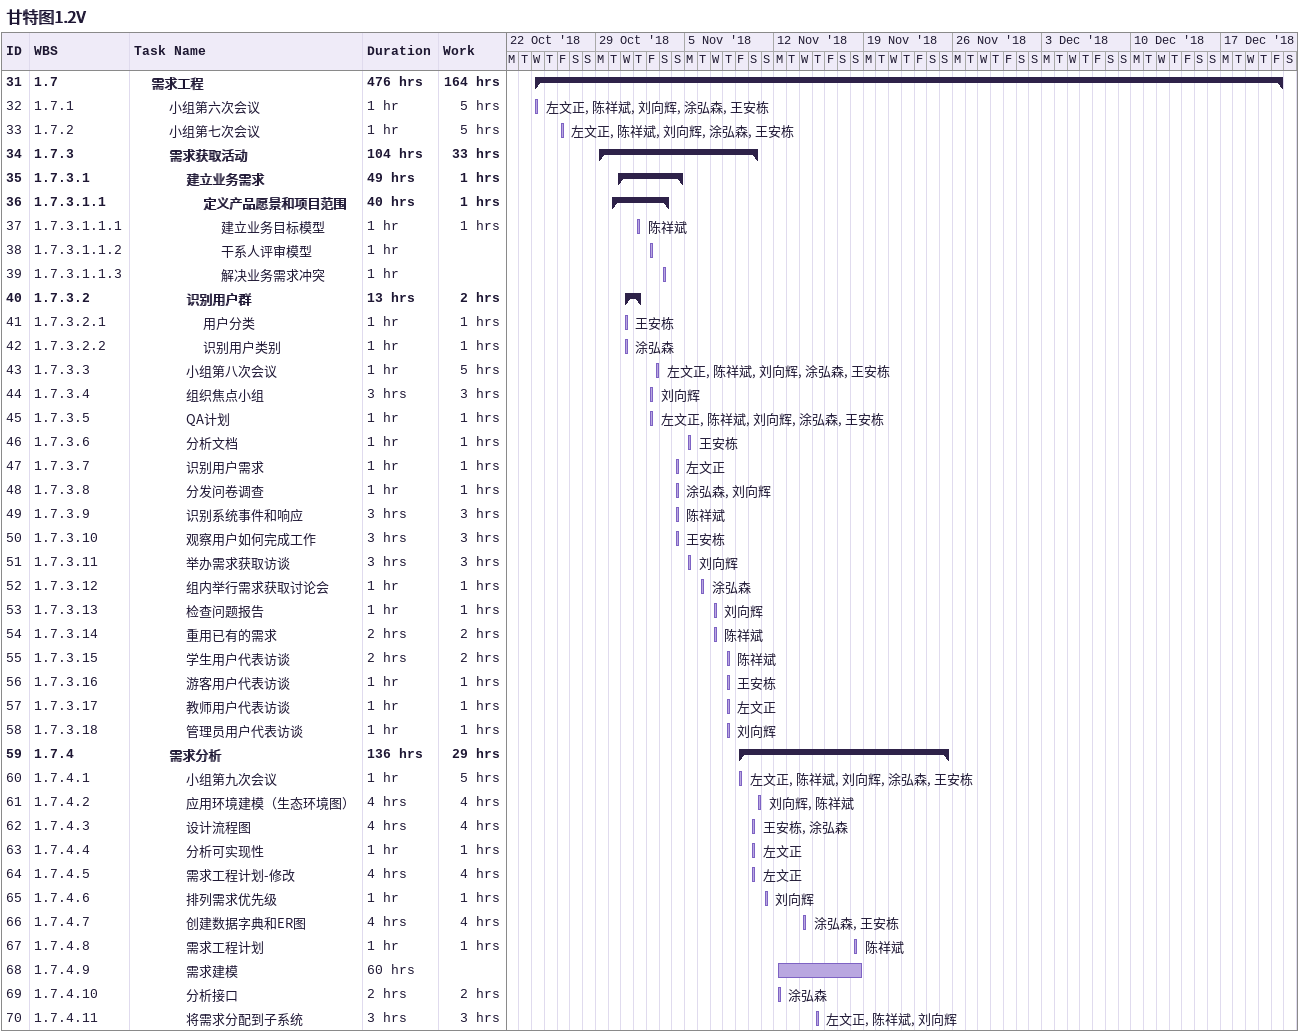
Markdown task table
甘特图1.2V

| ID | WBS | Task | Duration | Start | Finish | Resources | Work (h) |
|---|---|---|---|---|---|---|---|
| 31 | 1.7 | **需求工程** | 476h | 2018-10-24 | 2018-12-21 |  | 164 |
| 32 | 1.7.1 | 小组第六次会议 | 1h | 2018-10-24 | 2018-10-24 | 左文正, 陈祥斌, 刘向辉, 涂弘森, 王安栋 | 5 |
| 33 | 1.7.2 | 小组第七次会议 | 1h | 2018-10-26 | 2018-10-26 | 左文正, 陈祥斌, 刘向辉, 涂弘森, 王安栋 | 5 |
| 34 | 1.7.3 | **需求获取活动** | 104h | 2018-10-29 | 2018-11-10 |  | 33 |
| 35 | 1.7.3.1 | **建立业务需求** | 49h | 2018-10-30 | 2018-11-04 |  | 1 |
| 36 | 1.7.3.1.1 | **定义产品愿景和项目范围** | 40h | 2018-10-30 | 2018-11-03 |  | 1 |
| 37 | 1.7.3.1.1.1 | 建立业务目标模型 | 1h | 2018-11-01 | 2018-11-01 | 陈祥斌 | 1 |
| 38 | 1.7.3.1.1.2 | 干系人评审模型 | 1h | 2018-11-02 | 2018-11-02 |  |  |
| 39 | 1.7.3.1.1.3 | 解决业务需求冲突 | 1h | 2018-11-03 | 2018-11-03 |  |  |
| 40 | 1.7.3.2 | **识别用户群** | 13h | 2018-10-31 | 2018-11-01 |  | 2 |
| 41 | 1.7.3.2.1 | 用户分类 | 1h | 2018-10-31 | 2018-10-31 | 王安栋 | 1 |
| 42 | 1.7.3.2.2 | 识别用户类别 | 1h | 2018-10-31 | 2018-10-31 | 涂弘森 | 1 |
| 43 | 1.7.3.3 | 小组第八次会议 | 1h | 2018-11-02 | 2018-11-02 | 左文正, 陈祥斌, 刘向辉, 涂弘森, 王安栋 | 5 |
| 44 | 1.7.3.4 | 组织焦点小组 | 3h | 2018-11-02 | 2018-11-02 | 刘向辉 | 3 |
| 45 | 1.7.3.5 | QA计划 | 1h | 2018-11-02 | 2018-11-02 | 左文正, 陈祥斌, 刘向辉, 涂弘森, 王安栋 | 1 |
| 46 | 1.7.3.6 | 分析文档 | 1h | 2018-11-05 | 2018-11-05 | 王安栋 | 1 |
| 47 | 1.7.3.7 | 识别用户需求 | 1h | 2018-11-04 | 2018-11-04 | 左文正 | 1 |
| 48 | 1.7.3.8 | 分发问卷调查 | 1h | 2018-11-04 | 2018-11-04 | 涂弘森, 刘向辉 | 1 |
| 49 | 1.7.3.9 | 识别系统事件和响应 | 3h | 2018-11-04 | 2018-11-04 | 陈祥斌 | 3 |
| 50 | 1.7.3.10 | 观察用户如何完成工作 | 3h | 2018-11-04 | 2018-11-04 | 王安栋 | 3 |
| 51 | 1.7.3.11 | 举办需求获取访谈 | 3h | 2018-11-05 | 2018-11-05 | 刘向辉 | 3 |
| 52 | 1.7.3.12 | 组内举行需求获取讨论会 | 1h | 2018-11-06 | 2018-11-06 | 涂弘森 | 1 |
| 53 | 1.7.3.13 | 检查问题报告 | 1h | 2018-11-07 | 2018-11-07 | 刘向辉 | 1 |
| 54 | 1.7.3.14 | 重用已有的需求 | 2h | 2018-11-07 | 2018-11-07 | 陈祥斌 | 2 |
| 55 | 1.7.3.15 | 学生用户代表访谈 | 2h | 2018-11-08 | 2018-11-08 | 陈祥斌 | 2 |
| 56 | 1.7.3.16 | 游客用户代表访谈 | 1h | 2018-11-08 | 2018-11-08 | 王安栋 | 1 |
| 57 | 1.7.3.17 | 教师用户代表访谈 | 1h | 2018-11-08 | 2018-11-08 | 左文正 | 1 |
| 58 | 1.7.3.18 | 管理员用户代表访谈 | 1h | 2018-11-08 | 2018-11-08 | 刘向辉 | 1 |
| 59 | 1.7.4 | **需求分析** | 136h | 2018-11-09 | 2018-11-25 |  | 29 |
| 60 | 1.7.4.1 | 小组第九次会议 | 1h | 2018-11-09 | 2018-11-09 | 左文正, 陈祥斌, 刘向辉, 涂弘森, 王安栋 | 5 |
| 61 | 1.7.4.2 | 应用环境建模（生态环境图） | 4h | 2018-11-10 | 2018-11-10 | 刘向辉, 陈祥斌 | 4 |
| 62 | 1.7.4.3 | 设计流程图 | 4h | 2018-11-10 | 2018-11-10 | 王安栋, 涂弘森 | 4 |
| 63 | 1.7.4.4 | 分析可实现性 | 1h | 2018-11-10 | 2018-11-10 | 左文正 | 1 |
| 64 | 1.7.4.5 | 需求工程计划-修改 | 4h | 2018-11-10 | 2018-11-10 | 左文正 | 4 |
| 65 | 1.7.4.6 | 排列需求优先级 | 1h | 2018-11-11 | 2018-11-11 | 刘向辉 | 1 |
| 66 | 1.7.4.7 | 创建数据字典和ER图 | 4h | 2018-11-14 | 2018-11-14 | 涂弘森, 王安栋 | 4 |
| 67 | 1.7.4.8 | 需求工程计划 | 1h | 2018-11-18 | 2018-11-18 | 陈祥斌 | 1 |
| 68 | 1.7.4.9 | 需求建模 | 60h | 2018-11-12 | 2018-11-18 |  |  |
| 69 | 1.7.4.10 | 分析接口 | 2h | 2018-11-12 | 2018-11-12 | 涂弘森 | 2 |
| 70 | 1.7.4.11 | 将需求分配到子系统 | 3h | 2018-11-15 | 2018-11-15 | 左文正, 陈祥斌, 刘向辉 | 3 |
